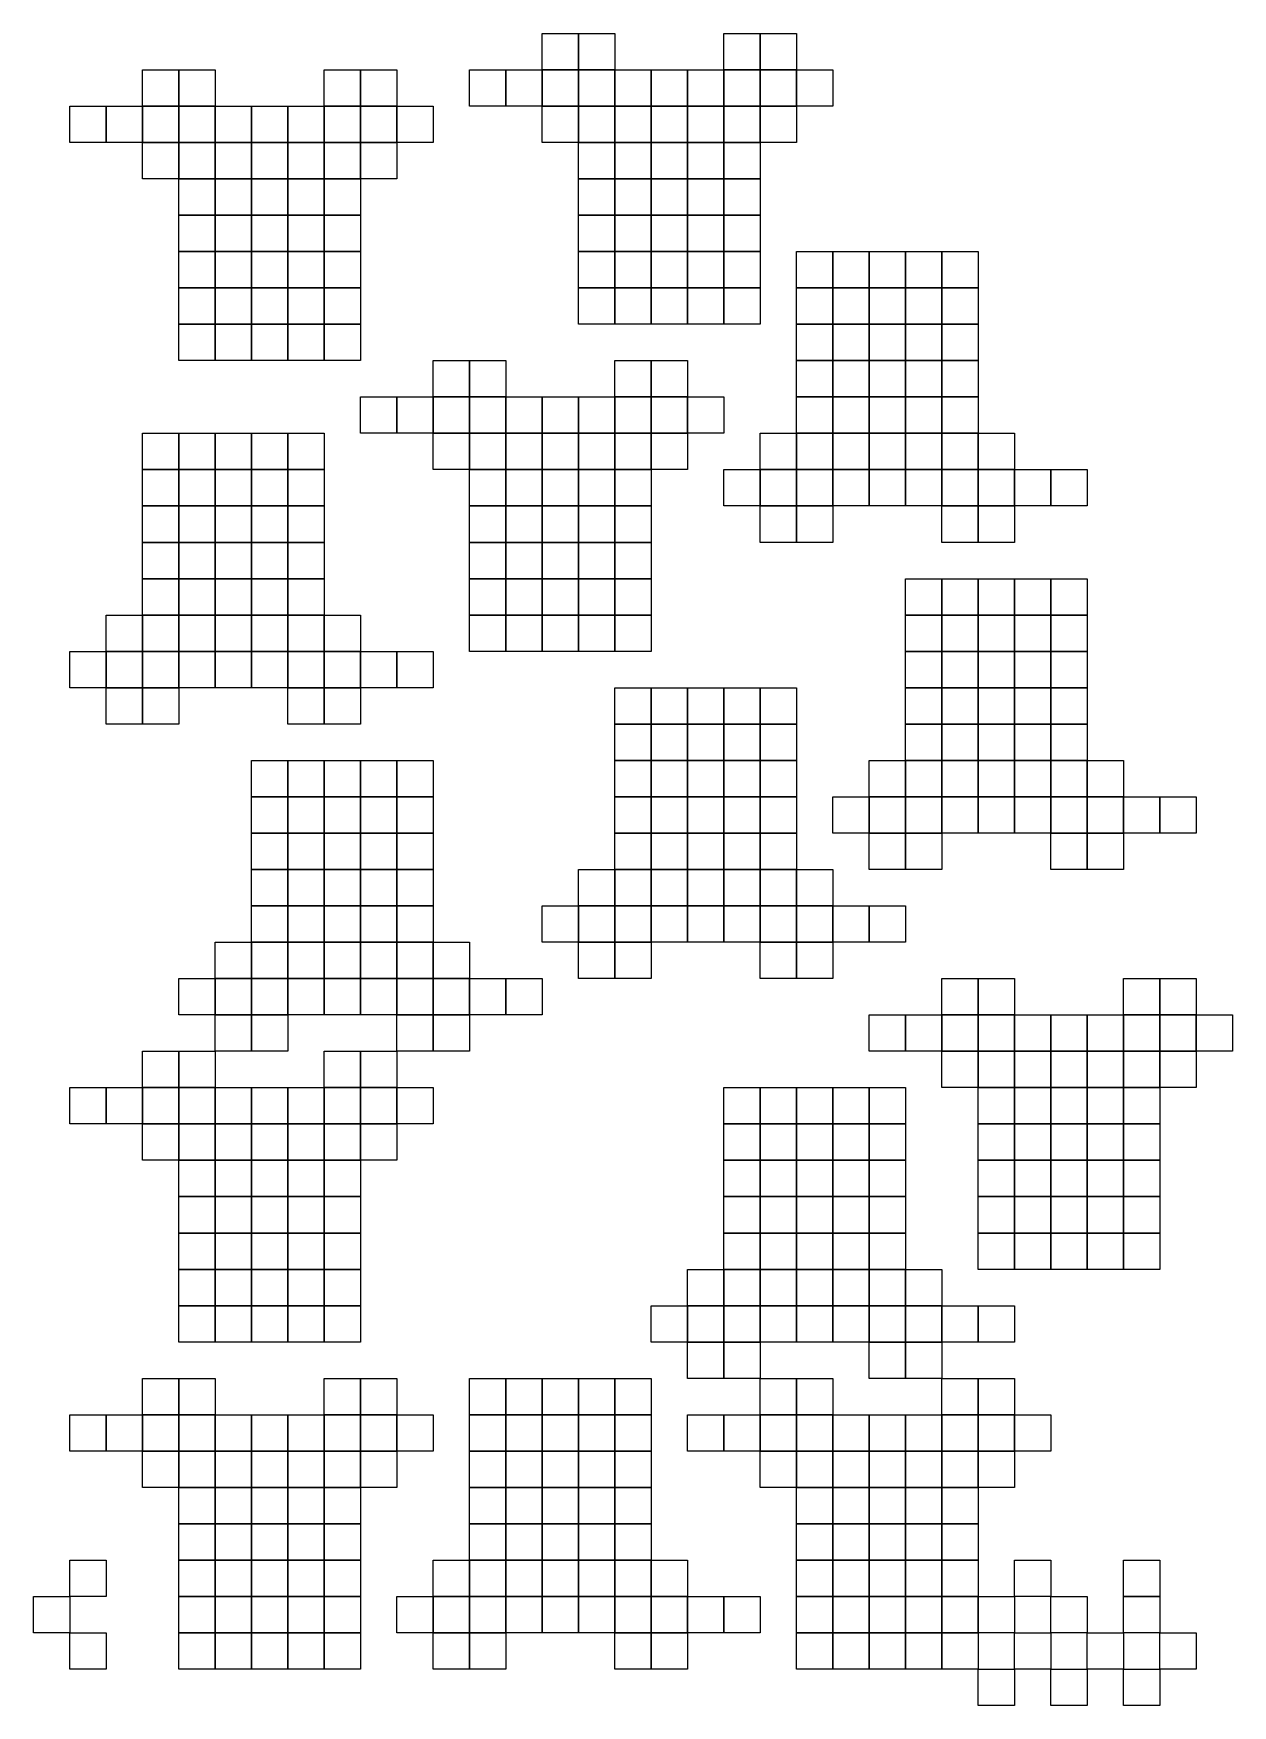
# Model space of a CAD drawing. Header units: metres. Extents: x 0 to 33, y -55 to -9.
import ezdxf

# ---------------------------------------------------------------- set-up
doc = ezdxf.new("R2010")
doc.units = ezdxf.units.M

msp = doc.modelspace()

# ---------------------------------------------------------------- linework, layer by layer
for points in [[(14, -9), (15, -9), (15, -10), (14, -10)], [(15, -9), (16, -9), (16, -10), (15, -10)], [(19, -9), (20, -9), (20, -10), (19, -10)], [(20, -9), (21, -9), (21, -10), (20, -10)], [(3, -10), (4, -10), (4, -11), (3, -11)], [(4, -10), (5, -10), (5, -11), (4, -11)], [(8, -10), (9, -10), (9, -11), (8, -11)], [(9, -10), (10, -10), (10, -11), (9, -11)], [(12, -10), (13, -10), (13, -11), (12, -11)], [(13, -10), (14, -10), (14, -11), (13, -11)], [(14, -10), (15, -10), (15, -11), (14, -11)], [(15, -10), (16, -10), (16, -11), (15, -11)], [(16, -10), (17, -10), (17, -11), (16, -11)], [(17, -10), (18, -10), (18, -11), (17, -11)], [(18, -10), (19, -10), (19, -11), (18, -11)], [(19, -10), (20, -10), (20, -11), (19, -11)], [(20, -10), (21, -10), (21, -11), (20, -11)], [(21, -10), (22, -10), (22, -11), (21, -11)], [(1, -11), (2, -11), (2, -12), (1, -12)], [(2, -11), (3, -11), (3, -12), (2, -12)], [(3, -11), (4, -11), (4, -12), (3, -12)], [(4, -11), (5, -11), (5, -12), (4, -12)], [(5, -11), (6, -11), (6, -12), (5, -12)], [(6, -11), (7, -11), (7, -12), (6, -12)], [(7, -11), (8, -11), (8, -12), (7, -12)], [(8, -11), (9, -11), (9, -12), (8, -12)], [(9, -11), (10, -11), (10, -12), (9, -12)], [(10, -11), (11, -11), (11, -12), (10, -12)], [(14, -11), (15, -11), (15, -12), (14, -12)], [(15, -11), (16, -11), (16, -12), (15, -12)], [(16, -11), (17, -11), (17, -12), (16, -12)], [(17, -11), (18, -11), (18, -12), (17, -12)], [(18, -11), (19, -11), (19, -12), (18, -12)], [(19, -11), (20, -11), (20, -12), (19, -12)], [(20, -11), (21, -11), (21, -12), (20, -12)], [(3, -12), (4, -12), (4, -13), (3, -13)], [(4, -12), (5, -12), (5, -13), (4, -13)], [(5, -12), (6, -12), (6, -13), (5, -13)], [(6, -12), (7, -12), (7, -13), (6, -13)], [(7, -12), (8, -12), (8, -13), (7, -13)], [(8, -12), (9, -12), (9, -13), (8, -13)], [(9, -12), (10, -12), (10, -13), (9, -13)], [(15, -12), (16, -12), (16, -13), (15, -13)], [(16, -12), (17, -12), (17, -13), (16, -13)], [(17, -12), (18, -12), (18, -13), (17, -13)], [(18, -12), (19, -12), (19, -13), (18, -13)], [(19, -12), (20, -12), (20, -13), (19, -13)], [(4, -13), (5, -13), (5, -14), (4, -14)], [(5, -13), (6, -13), (6, -14), (5, -14)], [(6, -13), (7, -13), (7, -14), (6, -14)], [(7, -13), (8, -13), (8, -14), (7, -14)], [(8, -13), (9, -13), (9, -14), (8, -14)], [(15, -13), (16, -13), (16, -14), (15, -14)], [(16, -13), (17, -13), (17, -14), (16, -14)], [(17, -13), (18, -13), (18, -14), (17, -14)], [(18, -13), (19, -13), (19, -14), (18, -14)], [(19, -13), (20, -13), (20, -14), (19, -14)], [(4, -14), (5, -14), (5, -15), (4, -15)], [(5, -14), (6, -14), (6, -15), (5, -15)], [(6, -14), (7, -14), (7, -15), (6, -15)], [(7, -14), (8, -14), (8, -15), (7, -15)], [(8, -14), (9, -14), (9, -15), (8, -15)], [(15, -14), (16, -14), (16, -15), (15, -15)], [(16, -14), (17, -14), (17, -15), (16, -15)], [(17, -14), (18, -14), (18, -15), (17, -15)], [(18, -14), (19, -14), (19, -15), (18, -15)], [(19, -14), (20, -14), (20, -15), (19, -15)], [(4, -15), (5, -15), (5, -16), (4, -16)], [(5, -15), (6, -15), (6, -16), (5, -16)], [(6, -15), (7, -15), (7, -16), (6, -16)], [(7, -15), (8, -15), (8, -16), (7, -16)], [(8, -15), (9, -15), (9, -16), (8, -16)], [(15, -15), (16, -15), (16, -16), (15, -16)], [(16, -15), (17, -15), (17, -16), (16, -16)], [(17, -15), (18, -15), (18, -16), (17, -16)], [(18, -15), (19, -15), (19, -16), (18, -16)], [(19, -15), (20, -15), (20, -16), (19, -16)], [(21, -15), (22, -15), (22, -16), (21, -16)], [(22, -15), (23, -15), (23, -16), (22, -16)], [(23, -15), (24, -15), (24, -16), (23, -16)], [(24, -15), (25, -15), (25, -16), (24, -16)], [(25, -15), (26, -15), (26, -16), (25, -16)], [(4, -16), (5, -16), (5, -17), (4, -17)], [(5, -16), (6, -16), (6, -17), (5, -17)], [(6, -16), (7, -16), (7, -17), (6, -17)], [(7, -16), (8, -16), (8, -17), (7, -17)], [(8, -16), (9, -16), (9, -17), (8, -17)], [(15, -16), (16, -16), (16, -17), (15, -17)], [(16, -16), (17, -16), (17, -17), (16, -17)], [(17, -16), (18, -16), (18, -17), (17, -17)], [(18, -16), (19, -16), (19, -17), (18, -17)], [(19, -16), (20, -16), (20, -17), (19, -17)], [(21, -16), (22, -16), (22, -17), (21, -17)], [(22, -16), (23, -16), (23, -17), (22, -17)], [(23, -16), (24, -16), (24, -17), (23, -17)], [(24, -16), (25, -16), (25, -17), (24, -17)], [(25, -16), (26, -16), (26, -17), (25, -17)], [(4, -17), (5, -17), (5, -18), (4, -18)], [(5, -17), (6, -17), (6, -18), (5, -18)], [(6, -17), (7, -17), (7, -18), (6, -18)], [(7, -17), (8, -17), (8, -18), (7, -18)], [(8, -17), (9, -17), (9, -18), (8, -18)], [(21, -17), (22, -17), (22, -18), (21, -18)], [(22, -17), (23, -17), (23, -18), (22, -18)], [(23, -17), (24, -17), (24, -18), (23, -18)], [(24, -17), (25, -17), (25, -18), (24, -18)], [(25, -17), (26, -17), (26, -18), (25, -18)], [(11, -18), (12, -18), (12, -19), (11, -19)], [(12, -18), (13, -18), (13, -19), (12, -19)], [(16, -18), (17, -18), (17, -19), (16, -19)], [(17, -18), (18, -18), (18, -19), (17, -19)], [(21, -18), (22, -18), (22, -19), (21, -19)], [(22, -18), (23, -18), (23, -19), (22, -19)], [(23, -18), (24, -18), (24, -19), (23, -19)], [(24, -18), (25, -18), (25, -19), (24, -19)], [(25, -18), (26, -18), (26, -19), (25, -19)], [(9, -19), (10, -19), (10, -20), (9, -20)], [(10, -19), (11, -19), (11, -20), (10, -20)], [(11, -19), (12, -19), (12, -20), (11, -20)], [(12, -19), (13, -19), (13, -20), (12, -20)], [(13, -19), (14, -19), (14, -20), (13, -20)], [(14, -19), (15, -19), (15, -20), (14, -20)], [(15, -19), (16, -19), (16, -20), (15, -20)], [(16, -19), (17, -19), (17, -20), (16, -20)], [(17, -19), (18, -19), (18, -20), (17, -20)], [(18, -19), (19, -19), (19, -20), (18, -20)], [(21, -19), (22, -19), (22, -20), (21, -20)], [(22, -19), (23, -19), (23, -20), (22, -20)], [(23, -19), (24, -19), (24, -20), (23, -20)], [(24, -19), (25, -19), (25, -20), (24, -20)], [(25, -19), (26, -19), (26, -20), (25, -20)], [(3, -20), (4, -20), (4, -21), (3, -21)], [(4, -20), (5, -20), (5, -21), (4, -21)], [(5, -20), (6, -20), (6, -21), (5, -21)], [(6, -20), (7, -20), (7, -21), (6, -21)], [(7, -20), (8, -20), (8, -21), (7, -21)], [(11, -20), (12, -20), (12, -21), (11, -21)], [(12, -20), (13, -20), (13, -21), (12, -21)], [(13, -20), (14, -20), (14, -21), (13, -21)], [(14, -20), (15, -20), (15, -21), (14, -21)], [(15, -20), (16, -20), (16, -21), (15, -21)], [(16, -20), (17, -20), (17, -21), (16, -21)], [(17, -20), (18, -20), (18, -21), (17, -21)], [(20, -20), (21, -20), (21, -21), (20, -21)], [(21, -20), (22, -20), (22, -21), (21, -21)], [(22, -20), (23, -20), (23, -21), (22, -21)], [(23, -20), (24, -20), (24, -21), (23, -21)], [(24, -20), (25, -20), (25, -21), (24, -21)], [(25, -20), (26, -20), (26, -21), (25, -21)], [(26, -20), (27, -20), (27, -21), (26, -21)], [(3, -21), (4, -21), (4, -22), (3, -22)], [(4, -21), (5, -21), (5, -22), (4, -22)], [(5, -21), (6, -21), (6, -22), (5, -22)], [(6, -21), (7, -21), (7, -22), (6, -22)], [(7, -21), (8, -21), (8, -22), (7, -22)], [(12, -21), (13, -21), (13, -22), (12, -22)], [(13, -21), (14, -21), (14, -22), (13, -22)], [(14, -21), (15, -21), (15, -22), (14, -22)], [(15, -21), (16, -21), (16, -22), (15, -22)], [(16, -21), (17, -21), (17, -22), (16, -22)], [(19, -21), (20, -21), (20, -22), (19, -22)], [(20, -21), (21, -21), (21, -22), (20, -22)], [(21, -21), (22, -21), (22, -22), (21, -22)], [(22, -21), (23, -21), (23, -22), (22, -22)], [(23, -21), (24, -21), (24, -22), (23, -22)], [(24, -21), (25, -21), (25, -22), (24, -22)], [(25, -21), (26, -21), (26, -22), (25, -22)], [(26, -21), (27, -21), (27, -22), (26, -22)], [(27, -21), (28, -21), (28, -22), (27, -22)], [(28, -21), (29, -21), (29, -22), (28, -22)], [(3, -22), (4, -22), (4, -23), (3, -23)], [(4, -22), (5, -22), (5, -23), (4, -23)], [(5, -22), (6, -22), (6, -23), (5, -23)], [(6, -22), (7, -22), (7, -23), (6, -23)], [(7, -22), (8, -22), (8, -23), (7, -23)], [(12, -22), (13, -22), (13, -23), (12, -23)], [(13, -22), (14, -22), (14, -23), (13, -23)], [(14, -22), (15, -22), (15, -23), (14, -23)], [(15, -22), (16, -22), (16, -23), (15, -23)], [(16, -22), (17, -22), (17, -23), (16, -23)], [(20, -22), (21, -22), (21, -23), (20, -23)], [(21, -22), (22, -22), (22, -23), (21, -23)], [(25, -22), (26, -22), (26, -23), (25, -23)], [(26, -22), (27, -22), (27, -23), (26, -23)], [(3, -23), (4, -23), (4, -24), (3, -24)], [(4, -23), (5, -23), (5, -24), (4, -24)], [(5, -23), (6, -23), (6, -24), (5, -24)], [(6, -23), (7, -23), (7, -24), (6, -24)], [(7, -23), (8, -23), (8, -24), (7, -24)], [(12, -23), (13, -23), (13, -24), (12, -24)], [(13, -23), (14, -23), (14, -24), (13, -24)], [(14, -23), (15, -23), (15, -24), (14, -24)], [(15, -23), (16, -23), (16, -24), (15, -24)], [(16, -23), (17, -23), (17, -24), (16, -24)], [(3, -24), (4, -24), (4, -25), (3, -25)], [(4, -24), (5, -24), (5, -25), (4, -25)], [(5, -24), (6, -24), (6, -25), (5, -25)], [(6, -24), (7, -24), (7, -25), (6, -25)], [(7, -24), (8, -24), (8, -25), (7, -25)], [(12, -24), (13, -24), (13, -25), (12, -25)], [(13, -24), (14, -24), (14, -25), (13, -25)], [(14, -24), (15, -24), (15, -25), (14, -25)], [(15, -24), (16, -24), (16, -25), (15, -25)], [(16, -24), (17, -24), (17, -25), (16, -25)], [(24, -24), (25, -24), (25, -25), (24, -25)], [(25, -24), (26, -24), (26, -25), (25, -25)], [(26, -24), (27, -24), (27, -25), (26, -25)], [(27, -24), (28, -24), (28, -25), (27, -25)], [(28, -24), (29, -24), (29, -25), (28, -25)], [(2, -25), (3, -25), (3, -26), (2, -26)], [(3, -25), (4, -25), (4, -26), (3, -26)], [(4, -25), (5, -25), (5, -26), (4, -26)], [(5, -25), (6, -25), (6, -26), (5, -26)], [(6, -25), (7, -25), (7, -26), (6, -26)], [(7, -25), (8, -25), (8, -26), (7, -26)], [(8, -25), (9, -25), (9, -26), (8, -26)], [(12, -25), (13, -25), (13, -26), (12, -26)], [(13, -25), (14, -25), (14, -26), (13, -26)], [(14, -25), (15, -25), (15, -26), (14, -26)], [(15, -25), (16, -25), (16, -26), (15, -26)], [(16, -25), (17, -25), (17, -26), (16, -26)], [(24, -25), (25, -25), (25, -26), (24, -26)], [(25, -25), (26, -25), (26, -26), (25, -26)], [(26, -25), (27, -25), (27, -26), (26, -26)], [(27, -25), (28, -25), (28, -26), (27, -26)], [(28, -25), (29, -25), (29, -26), (28, -26)], [(1, -26), (2, -26), (2, -27), (1, -27)], [(2, -26), (3, -26), (3, -27), (2, -27)], [(3, -26), (4, -26), (4, -27), (3, -27)], [(4, -26), (5, -26), (5, -27), (4, -27)], [(5, -26), (6, -26), (6, -27), (5, -27)], [(6, -26), (7, -26), (7, -27), (6, -27)], [(7, -26), (8, -26), (8, -27), (7, -27)], [(8, -26), (9, -26), (9, -27), (8, -27)], [(9, -26), (10, -26), (10, -27), (9, -27)], [(10, -26), (11, -26), (11, -27), (10, -27)], [(24, -26), (25, -26), (25, -27), (24, -27)], [(25, -26), (26, -26), (26, -27), (25, -27)], [(26, -26), (27, -26), (27, -27), (26, -27)], [(27, -26), (28, -26), (28, -27), (27, -27)], [(28, -26), (29, -26), (29, -27), (28, -27)], [(2, -27), (3, -27), (3, -28), (2, -28)], [(3, -27), (4, -27), (4, -28), (3, -28)], [(7, -27), (8, -27), (8, -28), (7, -28)], [(8, -27), (9, -27), (9, -28), (8, -28)], [(16, -27), (17, -27), (17, -28), (16, -28)], [(17, -27), (18, -27), (18, -28), (17, -28)], [(18, -27), (19, -27), (19, -28), (18, -28)], [(19, -27), (20, -27), (20, -28), (19, -28)], [(20, -27), (21, -27), (21, -28), (20, -28)], [(24, -27), (25, -27), (25, -28), (24, -28)], [(25, -27), (26, -27), (26, -28), (25, -28)], [(26, -27), (27, -27), (27, -28), (26, -28)], [(27, -27), (28, -27), (28, -28), (27, -28)], [(28, -27), (29, -27), (29, -28), (28, -28)], [(16, -28), (17, -28), (17, -29), (16, -29)], [(17, -28), (18, -28), (18, -29), (17, -29)], [(18, -28), (19, -28), (19, -29), (18, -29)], [(19, -28), (20, -28), (20, -29), (19, -29)], [(20, -28), (21, -28), (21, -29), (20, -29)], [(24, -28), (25, -28), (25, -29), (24, -29)], [(25, -28), (26, -28), (26, -29), (25, -29)], [(26, -28), (27, -28), (27, -29), (26, -29)], [(27, -28), (28, -28), (28, -29), (27, -29)], [(28, -28), (29, -28), (29, -29), (28, -29)], [(6, -29), (7, -29), (7, -30), (6, -30)], [(7, -29), (8, -29), (8, -30), (7, -30)], [(8, -29), (9, -29), (9, -30), (8, -30)], [(9, -29), (10, -29), (10, -30), (9, -30)], [(10, -29), (11, -29), (11, -30), (10, -30)], [(16, -29), (17, -29), (17, -30), (16, -30)], [(17, -29), (18, -29), (18, -30), (17, -30)], [(18, -29), (19, -29), (19, -30), (18, -30)], [(19, -29), (20, -29), (20, -30), (19, -30)], [(20, -29), (21, -29), (21, -30), (20, -30)], [(23, -29), (24, -29), (24, -30), (23, -30)], [(24, -29), (25, -29), (25, -30), (24, -30)], [(25, -29), (26, -29), (26, -30), (25, -30)], [(26, -29), (27, -29), (27, -30), (26, -30)], [(27, -29), (28, -29), (28, -30), (27, -30)], [(28, -29), (29, -29), (29, -30), (28, -30)], [(29, -29), (30, -29), (30, -30), (29, -30)], [(6, -30), (7, -30), (7, -31), (6, -31)], [(7, -30), (8, -30), (8, -31), (7, -31)], [(8, -30), (9, -30), (9, -31), (8, -31)], [(9, -30), (10, -30), (10, -31), (9, -31)], [(10, -30), (11, -30), (11, -31), (10, -31)], [(16, -30), (17, -30), (17, -31), (16, -31)], [(17, -30), (18, -30), (18, -31), (17, -31)], [(18, -30), (19, -30), (19, -31), (18, -31)], [(19, -30), (20, -30), (20, -31), (19, -31)], [(20, -30), (21, -30), (21, -31), (20, -31)], [(22, -30), (23, -30), (23, -31), (22, -31)], [(23, -30), (24, -30), (24, -31), (23, -31)], [(24, -30), (25, -30), (25, -31), (24, -31)], [(25, -30), (26, -30), (26, -31), (25, -31)], [(26, -30), (27, -30), (27, -31), (26, -31)], [(27, -30), (28, -30), (28, -31), (27, -31)], [(28, -30), (29, -30), (29, -31), (28, -31)], [(29, -30), (30, -30), (30, -31), (29, -31)], [(30, -30), (31, -30), (31, -31), (30, -31)], [(31, -30), (32, -30), (32, -31), (31, -31)], [(6, -31), (7, -31), (7, -32), (6, -32)], [(7, -31), (8, -31), (8, -32), (7, -32)], [(8, -31), (9, -31), (9, -32), (8, -32)], [(9, -31), (10, -31), (10, -32), (9, -32)], [(10, -31), (11, -31), (11, -32), (10, -32)], [(16, -31), (17, -31), (17, -32), (16, -32)], [(17, -31), (18, -31), (18, -32), (17, -32)], [(18, -31), (19, -31), (19, -32), (18, -32)], [(19, -31), (20, -31), (20, -32), (19, -32)], [(20, -31), (21, -31), (21, -32), (20, -32)], [(23, -31), (24, -31), (24, -32), (23, -32)], [(24, -31), (25, -31), (25, -32), (24, -32)], [(28, -31), (29, -31), (29, -32), (28, -32)], [(29, -31), (30, -31), (30, -32), (29, -32)], [(6, -32), (7, -32), (7, -33), (6, -33)], [(7, -32), (8, -32), (8, -33), (7, -33)], [(8, -32), (9, -32), (9, -33), (8, -33)], [(9, -32), (10, -32), (10, -33), (9, -33)], [(10, -32), (11, -32), (11, -33), (10, -33)], [(15, -32), (16, -32), (16, -33), (15, -33)], [(16, -32), (17, -32), (17, -33), (16, -33)], [(17, -32), (18, -32), (18, -33), (17, -33)], [(18, -32), (19, -32), (19, -33), (18, -33)], [(19, -32), (20, -32), (20, -33), (19, -33)], [(20, -32), (21, -32), (21, -33), (20, -33)], [(21, -32), (22, -32), (22, -33), (21, -33)], [(6, -33), (7, -33), (7, -34), (6, -34)], [(7, -33), (8, -33), (8, -34), (7, -34)], [(8, -33), (9, -33), (9, -34), (8, -34)], [(9, -33), (10, -33), (10, -34), (9, -34)], [(10, -33), (11, -33), (11, -34), (10, -34)], [(14, -33), (15, -33), (15, -34), (14, -34)], [(15, -33), (16, -33), (16, -34), (15, -34)], [(16, -33), (17, -33), (17, -34), (16, -34)], [(17, -33), (18, -33), (18, -34), (17, -34)], [(18, -33), (19, -33), (19, -34), (18, -34)], [(19, -33), (20, -33), (20, -34), (19, -34)], [(20, -33), (21, -33), (21, -34), (20, -34)], [(21, -33), (22, -33), (22, -34), (21, -34)], [(22, -33), (23, -33), (23, -34), (22, -34)], [(23, -33), (24, -33), (24, -34), (23, -34)], [(5, -34), (6, -34), (6, -35), (5, -35)], [(6, -34), (7, -34), (7, -35), (6, -35)], [(7, -34), (8, -34), (8, -35), (7, -35)], [(8, -34), (9, -34), (9, -35), (8, -35)], [(9, -34), (10, -34), (10, -35), (9, -35)], [(10, -34), (11, -34), (11, -35), (10, -35)], [(11, -34), (12, -34), (12, -35), (11, -35)], [(15, -34), (16, -34), (16, -35), (15, -35)], [(16, -34), (17, -34), (17, -35), (16, -35)], [(20, -34), (21, -34), (21, -35), (20, -35)], [(21, -34), (22, -34), (22, -35), (21, -35)], [(4, -35), (5, -35), (5, -36), (4, -36)], [(5, -35), (6, -35), (6, -36), (5, -36)], [(6, -35), (7, -35), (7, -36), (6, -36)], [(7, -35), (8, -35), (8, -36), (7, -36)], [(8, -35), (9, -35), (9, -36), (8, -36)], [(9, -35), (10, -35), (10, -36), (9, -36)], [(10, -35), (11, -35), (11, -36), (10, -36)], [(11, -35), (12, -35), (12, -36), (11, -36)], [(12, -35), (13, -35), (13, -36), (12, -36)], [(13, -35), (14, -35), (14, -36), (13, -36)], [(25, -35), (26, -35), (26, -36), (25, -36)], [(26, -35), (27, -35), (27, -36), (26, -36)], [(30, -35), (31, -35), (31, -36), (30, -36)], [(31, -35), (32, -35), (32, -36), (31, -36)], [(5, -36), (6, -36), (6, -37), (5, -37)], [(6, -36), (7, -36), (7, -37), (6, -37)], [(10, -36), (11, -36), (11, -37), (10, -37)], [(11, -36), (12, -36), (12, -37), (11, -37)], [(23, -36), (24, -36), (24, -37), (23, -37)], [(24, -36), (25, -36), (25, -37), (24, -37)], [(25, -36), (26, -36), (26, -37), (25, -37)], [(26, -36), (27, -36), (27, -37), (26, -37)], [(27, -36), (28, -36), (28, -37), (27, -37)], [(28, -36), (29, -36), (29, -37), (28, -37)], [(29, -36), (30, -36), (30, -37), (29, -37)], [(30, -36), (31, -36), (31, -37), (30, -37)], [(31, -36), (32, -36), (32, -37), (31, -37)], [(32, -36), (33, -36), (33, -37), (32, -37)], [(3, -37), (4, -37), (4, -38), (3, -38)], [(4, -37), (5, -37), (5, -38), (4, -38)], [(8, -37), (9, -37), (9, -38), (8, -38)], [(9, -37), (10, -37), (10, -38), (9, -38)], [(25, -37), (26, -37), (26, -38), (25, -38)], [(26, -37), (27, -37), (27, -38), (26, -38)], [(27, -37), (28, -37), (28, -38), (27, -38)], [(28, -37), (29, -37), (29, -38), (28, -38)], [(29, -37), (30, -37), (30, -38), (29, -38)], [(30, -37), (31, -37), (31, -38), (30, -38)], [(31, -37), (32, -37), (32, -38), (31, -38)], [(1, -38), (2, -38), (2, -39), (1, -39)], [(2, -38), (3, -38), (3, -39), (2, -39)], [(3, -38), (4, -38), (4, -39), (3, -39)], [(4, -38), (5, -38), (5, -39), (4, -39)], [(5, -38), (6, -38), (6, -39), (5, -39)], [(6, -38), (7, -38), (7, -39), (6, -39)], [(7, -38), (8, -38), (8, -39), (7, -39)], [(8, -38), (9, -38), (9, -39), (8, -39)], [(9, -38), (10, -38), (10, -39), (9, -39)], [(10, -38), (11, -38), (11, -39), (10, -39)], [(19, -38), (20, -38), (20, -39), (19, -39)], [(20, -38), (21, -38), (21, -39), (20, -39)], [(21, -38), (22, -38), (22, -39), (21, -39)], [(22, -38), (23, -38), (23, -39), (22, -39)], [(23, -38), (24, -38), (24, -39), (23, -39)], [(26, -38), (27, -38), (27, -39), (26, -39)], [(27, -38), (28, -38), (28, -39), (27, -39)], [(28, -38), (29, -38), (29, -39), (28, -39)], [(29, -38), (30, -38), (30, -39), (29, -39)], [(30, -38), (31, -38), (31, -39), (30, -39)], [(3, -39), (4, -39), (4, -40), (3, -40)], [(4, -39), (5, -39), (5, -40), (4, -40)], [(5, -39), (6, -39), (6, -40), (5, -40)], [(6, -39), (7, -39), (7, -40), (6, -40)], [(7, -39), (8, -39), (8, -40), (7, -40)], [(8, -39), (9, -39), (9, -40), (8, -40)], [(9, -39), (10, -39), (10, -40), (9, -40)], [(19, -39), (20, -39), (20, -40), (19, -40)], [(20, -39), (21, -39), (21, -40), (20, -40)], [(21, -39), (22, -39), (22, -40), (21, -40)], [(22, -39), (23, -39), (23, -40), (22, -40)], [(23, -39), (24, -39), (24, -40), (23, -40)], [(26, -39), (27, -39), (27, -40), (26, -40)], [(27, -39), (28, -39), (28, -40), (27, -40)], [(28, -39), (29, -39), (29, -40), (28, -40)], [(29, -39), (30, -39), (30, -40), (29, -40)], [(30, -39), (31, -39), (31, -40), (30, -40)], [(4, -40), (5, -40), (5, -41), (4, -41)], [(5, -40), (6, -40), (6, -41), (5, -41)], [(6, -40), (7, -40), (7, -41), (6, -41)], [(7, -40), (8, -40), (8, -41), (7, -41)], [(8, -40), (9, -40), (9, -41), (8, -41)], [(19, -40), (20, -40), (20, -41), (19, -41)], [(20, -40), (21, -40), (21, -41), (20, -41)], [(21, -40), (22, -40), (22, -41), (21, -41)], [(22, -40), (23, -40), (23, -41), (22, -41)], [(23, -40), (24, -40), (24, -41), (23, -41)], [(26, -40), (27, -40), (27, -41), (26, -41)], [(27, -40), (28, -40), (28, -41), (27, -41)], [(28, -40), (29, -40), (29, -41), (28, -41)], [(29, -40), (30, -40), (30, -41), (29, -41)], [(30, -40), (31, -40), (31, -41), (30, -41)], [(4, -41), (5, -41), (5, -42), (4, -42)], [(5, -41), (6, -41), (6, -42), (5, -42)], [(6, -41), (7, -41), (7, -42), (6, -42)], [(7, -41), (8, -41), (8, -42), (7, -42)], [(8, -41), (9, -41), (9, -42), (8, -42)], [(19, -41), (20, -41), (20, -42), (19, -42)], [(20, -41), (21, -41), (21, -42), (20, -42)], [(21, -41), (22, -41), (22, -42), (21, -42)], [(22, -41), (23, -41), (23, -42), (22, -42)], [(23, -41), (24, -41), (24, -42), (23, -42)], [(26, -41), (27, -41), (27, -42), (26, -42)], [(27, -41), (28, -41), (28, -42), (27, -42)], [(28, -41), (29, -41), (29, -42), (28, -42)], [(29, -41), (30, -41), (30, -42), (29, -42)], [(30, -41), (31, -41), (31, -42), (30, -42)], [(4, -42), (5, -42), (5, -43), (4, -43)], [(5, -42), (6, -42), (6, -43), (5, -43)], [(6, -42), (7, -42), (7, -43), (6, -43)], [(7, -42), (8, -42), (8, -43), (7, -43)], [(8, -42), (9, -42), (9, -43), (8, -43)], [(19, -42), (20, -42), (20, -43), (19, -43)], [(20, -42), (21, -42), (21, -43), (20, -43)], [(21, -42), (22, -42), (22, -43), (21, -43)], [(22, -42), (23, -42), (23, -43), (22, -43)], [(23, -42), (24, -42), (24, -43), (23, -43)], [(26, -42), (27, -42), (27, -43), (26, -43)], [(27, -42), (28, -42), (28, -43), (27, -43)], [(28, -42), (29, -42), (29, -43), (28, -43)], [(29, -42), (30, -42), (30, -43), (29, -43)], [(30, -42), (31, -42), (31, -43), (30, -43)], [(4, -43), (5, -43), (5, -44), (4, -44)], [(5, -43), (6, -43), (6, -44), (5, -44)], [(6, -43), (7, -43), (7, -44), (6, -44)], [(7, -43), (8, -43), (8, -44), (7, -44)], [(8, -43), (9, -43), (9, -44), (8, -44)], [(18, -43), (19, -43), (19, -44), (18, -44)], [(19, -43), (20, -43), (20, -44), (19, -44)], [(20, -43), (21, -43), (21, -44), (20, -44)], [(21, -43), (22, -43), (22, -44), (21, -44)], [(22, -43), (23, -43), (23, -44), (22, -44)], [(23, -43), (24, -43), (24, -44), (23, -44)], [(24, -43), (25, -43), (25, -44), (24, -44)], [(4, -44), (5, -44), (5, -45), (4, -45)], [(5, -44), (6, -44), (6, -45), (5, -45)], [(6, -44), (7, -44), (7, -45), (6, -45)], [(7, -44), (8, -44), (8, -45), (7, -45)], [(8, -44), (9, -44), (9, -45), (8, -45)], [(17, -44), (18, -44), (18, -45), (17, -45)], [(18, -44), (19, -44), (19, -45), (18, -45)], [(19, -44), (20, -44), (20, -45), (19, -45)], [(20, -44), (21, -44), (21, -45), (20, -45)], [(21, -44), (22, -44), (22, -45), (21, -45)], [(22, -44), (23, -44), (23, -45), (22, -45)], [(23, -44), (24, -44), (24, -45), (23, -45)], [(24, -44), (25, -44), (25, -45), (24, -45)], [(25, -44), (26, -44), (26, -45), (25, -45)], [(26, -44), (27, -44), (27, -45), (26, -45)], [(18, -45), (19, -45), (19, -46), (18, -46)], [(19, -45), (20, -45), (20, -46), (19, -46)], [(23, -45), (24, -45), (24, -46), (23, -46)], [(24, -45), (25, -45), (25, -46), (24, -46)], [(3, -46), (4, -46), (4, -47), (3, -47)], [(4, -46), (5, -46), (5, -47), (4, -47)], [(8, -46), (9, -46), (9, -47), (8, -47)], [(9, -46), (10, -46), (10, -47), (9, -47)], [(12, -46), (13, -46), (13, -47), (12, -47)], [(13, -46), (14, -46), (14, -47), (13, -47)], [(14, -46), (15, -46), (15, -47), (14, -47)], [(15, -46), (16, -46), (16, -47), (15, -47)], [(16, -46), (17, -46), (17, -47), (16, -47)], [(20, -46), (21, -46), (21, -47), (20, -47)], [(21, -46), (22, -46), (22, -47), (21, -47)], [(25, -46), (26, -46), (26, -47), (25, -47)], [(26, -46), (27, -46), (27, -47), (26, -47)], [(1, -47), (2, -47), (2, -48), (1, -48)], [(2, -47), (3, -47), (3, -48), (2, -48)], [(3, -47), (4, -47), (4, -48), (3, -48)], [(4, -47), (5, -47), (5, -48), (4, -48)], [(5, -47), (6, -47), (6, -48), (5, -48)], [(6, -47), (7, -47), (7, -48), (6, -48)], [(7, -47), (8, -47), (8, -48), (7, -48)], [(8, -47), (9, -47), (9, -48), (8, -48)], [(9, -47), (10, -47), (10, -48), (9, -48)], [(10, -47), (11, -47), (11, -48), (10, -48)], [(12, -47), (13, -47), (13, -48), (12, -48)], [(13, -47), (14, -47), (14, -48), (13, -48)], [(14, -47), (15, -47), (15, -48), (14, -48)], [(15, -47), (16, -47), (16, -48), (15, -48)], [(16, -47), (17, -47), (17, -48), (16, -48)], [(18, -47), (19, -47), (19, -48), (18, -48)], [(19, -47), (20, -47), (20, -48), (19, -48)], [(20, -47), (21, -47), (21, -48), (20, -48)], [(21, -47), (22, -47), (22, -48), (21, -48)], [(22, -47), (23, -47), (23, -48), (22, -48)], [(23, -47), (24, -47), (24, -48), (23, -48)], [(24, -47), (25, -47), (25, -48), (24, -48)], [(25, -47), (26, -47), (26, -48), (25, -48)], [(26, -47), (27, -47), (27, -48), (26, -48)], [(27, -47), (28, -47), (28, -48), (27, -48)], [(3, -48), (4, -48), (4, -49), (3, -49)], [(4, -48), (5, -48), (5, -49), (4, -49)], [(5, -48), (6, -48), (6, -49), (5, -49)], [(6, -48), (7, -48), (7, -49), (6, -49)], [(7, -48), (8, -48), (8, -49), (7, -49)], [(8, -48), (9, -48), (9, -49), (8, -49)], [(9, -48), (10, -48), (10, -49), (9, -49)], [(12, -48), (13, -48), (13, -49), (12, -49)], [(13, -48), (14, -48), (14, -49), (13, -49)], [(14, -48), (15, -48), (15, -49), (14, -49)], [(15, -48), (16, -48), (16, -49), (15, -49)], [(16, -48), (17, -48), (17, -49), (16, -49)], [(20, -48), (21, -48), (21, -49), (20, -49)], [(21, -48), (22, -48), (22, -49), (21, -49)], [(22, -48), (23, -48), (23, -49), (22, -49)], [(23, -48), (24, -48), (24, -49), (23, -49)], [(24, -48), (25, -48), (25, -49), (24, -49)], [(25, -48), (26, -48), (26, -49), (25, -49)], [(26, -48), (27, -48), (27, -49), (26, -49)], [(4, -49), (5, -49), (5, -50), (4, -50)], [(5, -49), (6, -49), (6, -50), (5, -50)], [(6, -49), (7, -49), (7, -50), (6, -50)], [(7, -49), (8, -49), (8, -50), (7, -50)], [(8, -49), (9, -49), (9, -50), (8, -50)], [(12, -49), (13, -49), (13, -50), (12, -50)], [(13, -49), (14, -49), (14, -50), (13, -50)], [(14, -49), (15, -49), (15, -50), (14, -50)], [(15, -49), (16, -49), (16, -50), (15, -50)], [(16, -49), (17, -49), (17, -50), (16, -50)], [(21, -49), (22, -49), (22, -50), (21, -50)], [(22, -49), (23, -49), (23, -50), (22, -50)], [(23, -49), (24, -49), (24, -50), (23, -50)], [(24, -49), (25, -49), (25, -50), (24, -50)], [(25, -49), (26, -49), (26, -50), (25, -50)], [(4, -50), (5, -50), (5, -51), (4, -51)], [(5, -50), (6, -50), (6, -51), (5, -51)], [(6, -50), (7, -50), (7, -51), (6, -51)], [(7, -50), (8, -50), (8, -51), (7, -51)], [(8, -50), (9, -50), (9, -51), (8, -51)], [(12, -50), (13, -50), (13, -51), (12, -51)], [(13, -50), (14, -50), (14, -51), (13, -51)], [(14, -50), (15, -50), (15, -51), (14, -51)], [(15, -50), (16, -50), (16, -51), (15, -51)], [(16, -50), (17, -50), (17, -51), (16, -51)], [(21, -50), (22, -50), (22, -51), (21, -51)], [(22, -50), (23, -50), (23, -51), (22, -51)], [(23, -50), (24, -50), (24, -51), (23, -51)], [(24, -50), (25, -50), (25, -51), (24, -51)], [(25, -50), (26, -50), (26, -51), (25, -51)], [(1, -51), (2, -51), (2, -52), (1, -52)], [(4, -51), (5, -51), (5, -52), (4, -52)], [(5, -51), (6, -51), (6, -52), (5, -52)], [(6, -51), (7, -51), (7, -52), (6, -52)], [(7, -51), (8, -51), (8, -52), (7, -52)], [(8, -51), (9, -51), (9, -52), (8, -52)], [(11, -51), (12, -51), (12, -52), (11, -52)], [(12, -51), (13, -51), (13, -52), (12, -52)], [(13, -51), (14, -51), (14, -52), (13, -52)], [(14, -51), (15, -51), (15, -52), (14, -52)], [(15, -51), (16, -51), (16, -52), (15, -52)], [(16, -51), (17, -51), (17, -52), (16, -52)], [(17, -51), (18, -51), (18, -52), (17, -52)], [(21, -51), (22, -51), (22, -52), (21, -52)], [(22, -51), (23, -51), (23, -52), (22, -52)], [(23, -51), (24, -51), (24, -52), (23, -52)], [(24, -51), (25, -51), (25, -52), (24, -52)], [(25, -51), (26, -51), (26, -52), (25, -52)], [(27, -51), (28, -51), (28, -52), (27, -52)], [(30, -51), (31, -51), (31, -52), (30, -52)], [(0, -52), (1, -52), (1, -53), (0, -53)], [(4, -52), (5, -52), (5, -53), (4, -53)], [(5, -52), (6, -52), (6, -53), (5, -53)], [(6, -52), (7, -52), (7, -53), (6, -53)], [(7, -52), (8, -52), (8, -53), (7, -53)], [(8, -52), (9, -52), (9, -53), (8, -53)], [(10, -52), (11, -52), (11, -53), (10, -53)], [(11, -52), (12, -52), (12, -53), (11, -53)], [(12, -52), (13, -52), (13, -53), (12, -53)], [(13, -52), (14, -52), (14, -53), (13, -53)], [(14, -52), (15, -52), (15, -53), (14, -53)], [(15, -52), (16, -52), (16, -53), (15, -53)], [(16, -52), (17, -52), (17, -53), (16, -53)], [(17, -52), (18, -52), (18, -53), (17, -53)], [(18, -52), (19, -52), (19, -53), (18, -53)], [(19, -52), (20, -52), (20, -53), (19, -53)], [(21, -52), (22, -52), (22, -53), (21, -53)], [(22, -52), (23, -52), (23, -53), (22, -53)], [(23, -52), (24, -52), (24, -53), (23, -53)], [(24, -52), (25, -52), (25, -53), (24, -53)], [(25, -52), (26, -52), (26, -53), (25, -53)], [(26, -52), (27, -52), (27, -53), (26, -53)], [(28, -52), (29, -52), (29, -53), (28, -53)], [(30, -52), (31, -52), (31, -53), (30, -53)], [(1, -53), (2, -53), (2, -54), (1, -54)], [(4, -53), (5, -53), (5, -54), (4, -54)], [(5, -53), (6, -53), (6, -54), (5, -54)], [(6, -53), (7, -53), (7, -54), (6, -54)], [(7, -53), (8, -53), (8, -54), (7, -54)], [(8, -53), (9, -53), (9, -54), (8, -54)], [(11, -53), (12, -53), (12, -54), (11, -54)], [(12, -53), (13, -53), (13, -54), (12, -54)], [(16, -53), (17, -53), (17, -54), (16, -54)], [(17, -53), (18, -53), (18, -54), (17, -54)], [(21, -53), (22, -53), (22, -54), (21, -54)], [(22, -53), (23, -53), (23, -54), (22, -54)], [(23, -53), (24, -53), (24, -54), (23, -54)], [(24, -53), (25, -53), (25, -54), (24, -54)], [(25, -53), (26, -53), (26, -54), (25, -54)], [(27, -53), (28, -53), (28, -54), (27, -54)], [(29, -53), (30, -53), (30, -54), (29, -54)], [(31, -53), (32, -53), (32, -54), (31, -54)], [(26, -54), (27, -54), (27, -55), (26, -55)], [(28, -54), (29, -54), (29, -55), (28, -55)], [(30, -54), (31, -54), (31, -55), (30, -55)]]:
    msp.add_lwpolyline(points, close=True)

doc.saveas('drawing.dxf')
